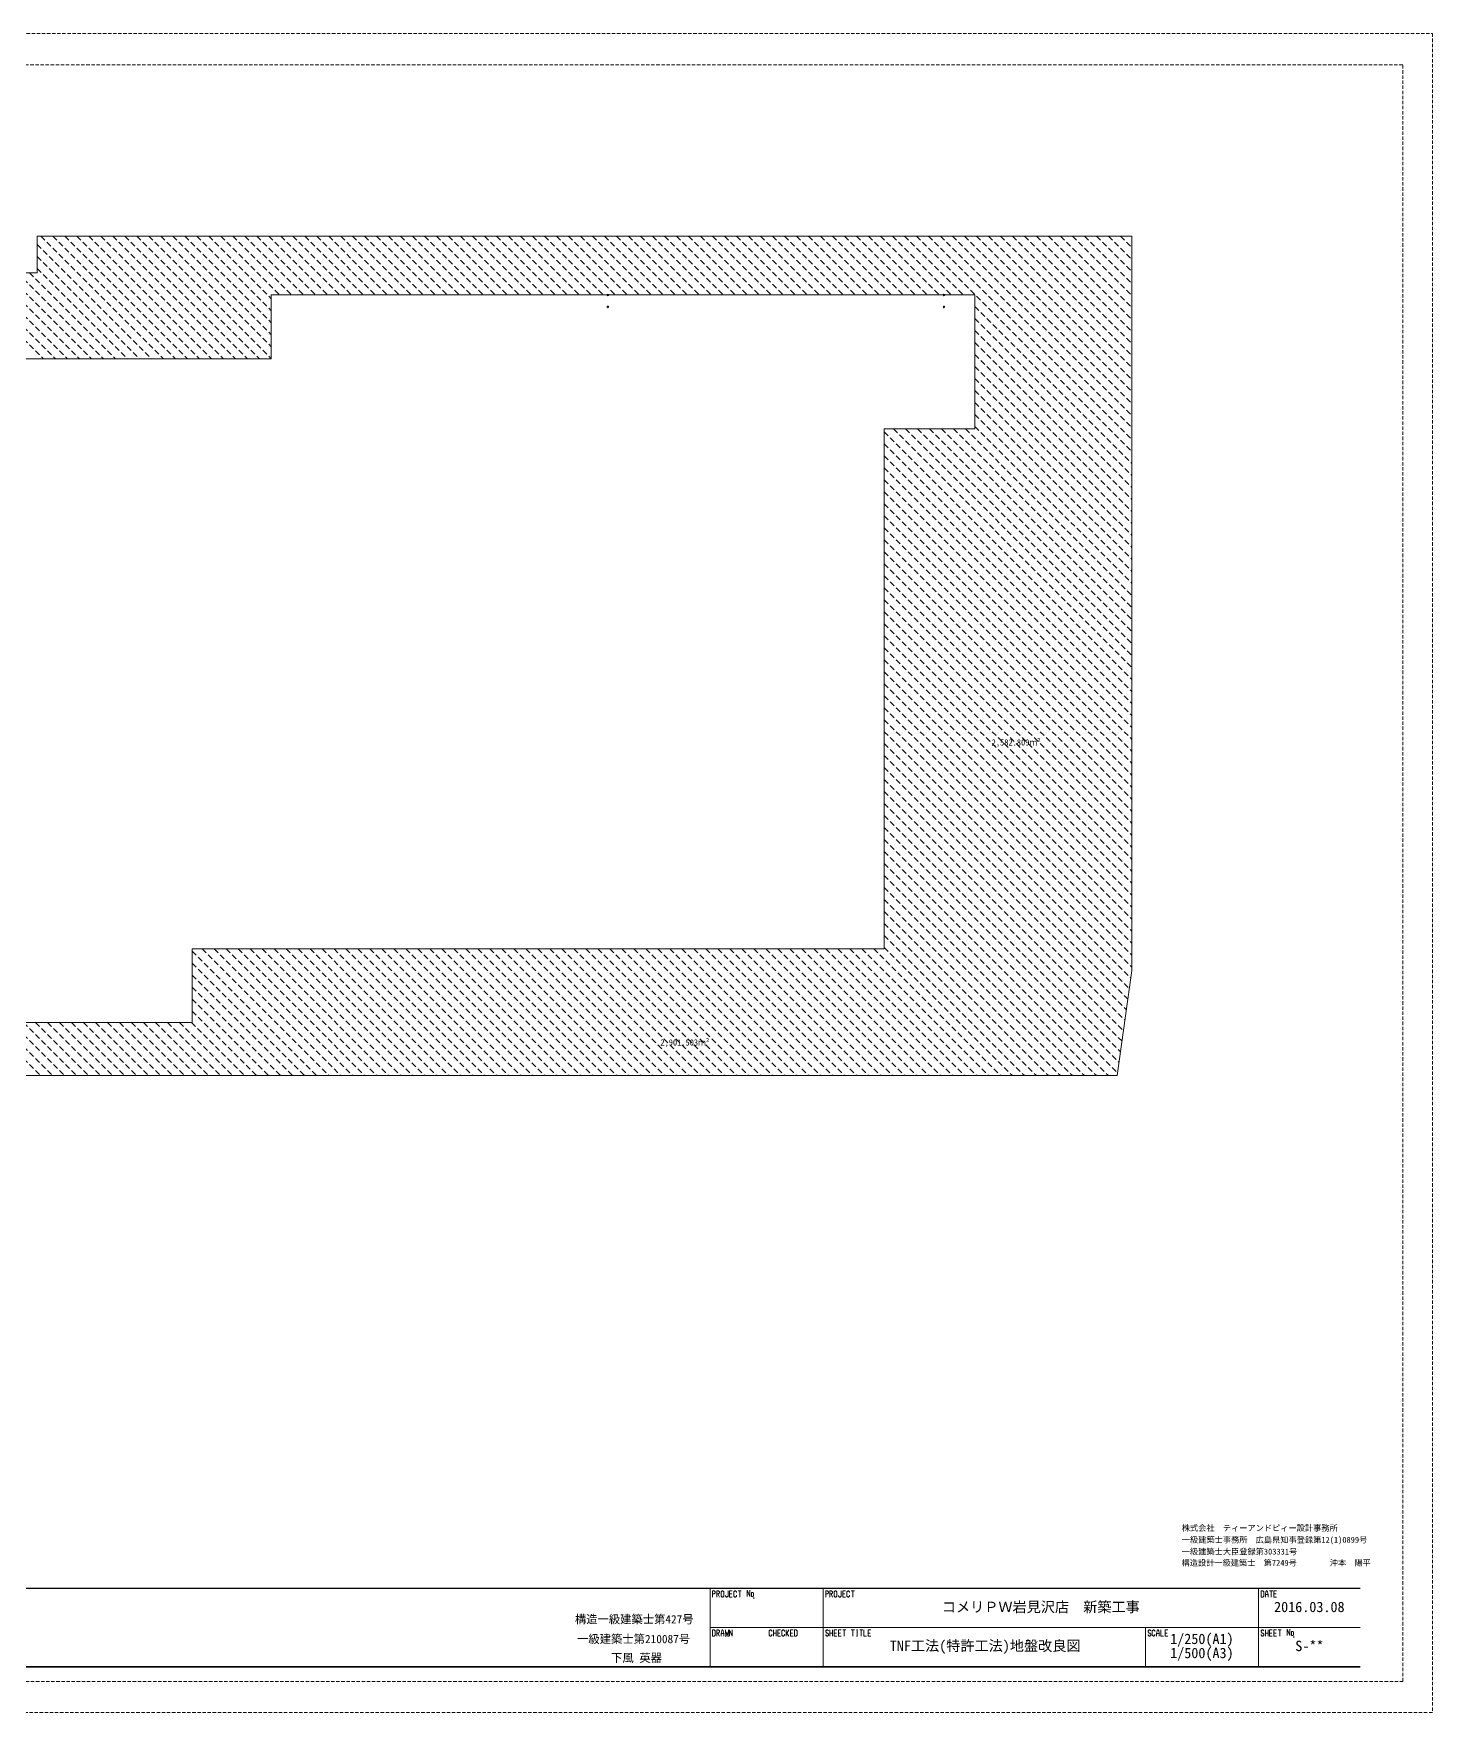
# Model space of a CAD drawing. Units: millimetres at full size, sheet at 1:250. Extents: x -1357173 to 354336, y -75979 to 4293964.
# Drawn here: x -239789 to -116106, y -75979 to 72521 of the extents above; entities that cross this region are included whole.
import ezdxf
from ezdxf.enums import TextEntityAlignment as Align

# ---------------------------------------------------------------- set-up
doc = ezdxf.new("R2010")
doc.units = ezdxf.units.MM
doc.header["$LTSCALE"] = 250
doc.linetypes.add('DASHED1', pattern=[1.8, 1.2, -0.6])
doc.linetypes.add('DASHED2', pattern=[3, 2, -1])
for name, color, linetype, lineweight in [('0-9', 1, 'DASHED2', 18), ('E-E', 1, 'Continuous', 18), ('E-F', 7, 'DASHED1', 9), ('F-0', 2, 'Continuous', 18)]:
    doc.layers.add(name, color=color, linetype=linetype, lineweight=lineweight)
doc.layers.add('2-1', color=7, linetype='Continuous')
doc.layers.add('F-A', color=3, linetype='Continuous')
doc.styles.add('ＭＳ ゴシック', font='')
doc.styles.get('ＭＳ ゴシック').set_extended_font_data('MS Gothic')

msp = doc.modelspace()

# ---------------------------------------------------------------- linework, layer by layer
at = {"layer": '0-9'}
for p, q in [((-239468.3, 53852.7), (-229364.6, 43749.1)), ((-239154, 54599.1), (-228304, 43749.1)), ((-238093.3, 54599.1), (-227243.3, 43749.1)), ((-237032.7, 54599.1), (-226182.7, 43749.1)), ((-235972, 54599.1), (-225122, 43749.1)), ((-234911.3, 54599.1), (-224061.3, 43749.1)), ((-233850.7, 54599.1), (-223000.7, 43749.1)), ((-232790, 54599.1), (-221940, 43749.1)), ((-231729.4, 54599.1), (-220879.4, 43749.1)), ((-230668.7, 54599.1), (-219818.7, 43749.1)), ((-229608, 54599.1), (-218768.3, 43759.3)), ((-228547.4, 54599.1), (-218768.3, 44820)), ((-227486.7, 54599.1), (-218768.3, 45880.7)), ((-226426.1, 54599.1), (-218768.3, 46941.3)), ((-225365.4, 54599.1), (-218768.3, 48002)), ((-224304.7, 54599.1), (-218768.3, 49062.6)), ((-223244.1, 54599.1), (-218059.1, 49414.1)), ((-222183.4, 54599.1), (-216998.4, 49414.1)), ((-221122.8, 54599.1), (-215937.8, 49414.1)), ((-220062.1, 54599.1), (-214877.1, 49414.1)), ((-219001.4, 54599.1), (-213816.4, 49414.1)), ((-217940.8, 54599.1), (-212755.8, 49414.1)), ((-216880.1, 54599.1), (-211695.1, 49414.1)), ((-215819.5, 54599.1), (-210634.5, 49414.1)), ((-214758.8, 54599.1), (-209573.8, 49414.1)), ((-213698.1, 54599.1), (-208513.1, 49414.1)), ((-212637.5, 54599.1), (-207452.5, 49414.1)), ((-211576.8, 54599.1), (-206391.8, 49414.1)), ((-210516.2, 54599.1), (-205331.2, 49414.1)), ((-209455.5, 54599.1), (-204270.5, 49414.1)), ((-208394.8, 54599.1), (-203209.8, 49414.1)), ((-207334.2, 54599.1), (-202149.2, 49414.1)), ((-206273.5, 54599.1), (-201088.5, 49414.1)), ((-205212.9, 54599.1), (-200027.9, 49414.1)), ((-204152.2, 54599.1), (-198967.2, 49414.1)), ((-203091.5, 54599.1), (-197906.5, 49414.1)), ((-202030.9, 54599.1), (-196845.9, 49414.1)), ((-200970.2, 54599.1), (-195785.2, 49414.1)), ((-199909.6, 54599.1), (-194724.6, 49414.1)), ((-198848.9, 54599.1), (-193663.9, 49414.1)), ((-197788.2, 54599.1), (-192603.2, 49414.1)), ((-196727.6, 54599.1), (-191542.6, 49414.1)), ((-195666.9, 54599.1), (-190481.9, 49414.1)), ((-194606.3, 54599.1), (-189421.3, 49414.1)), ((-193545.6, 54599.1), (-188360.6, 49414.1)), ((-192484.9, 54599.1), (-187299.9, 49414.1)), ((-191424.3, 54599.1), (-186239.3, 49414.1)), ((-190363.6, 54599.1), (-185178.6, 49414.1)), ((-189303, 54599.1), (-184118, 49414.1)), ((-188242.3, 54599.1), (-183057.3, 49414.1)), ((-187181.6, 54599.1), (-181996.6, 49414.1)), ((-186121, 54599.1), (-180936, 49414.1)), ((-185060.3, 54599.1), (-179875.3, 49414.1)), ((-183999.7, 54599.1), (-178814.7, 49414.1)), ((-182939, 54599.1), (-177754, 49414.1)), ((-181878.3, 54599.1), (-176693.3, 49414.1)), ((-180817.7, 54599.1), (-175632.7, 49414.1)), ((-179757, 54599.1), (-174572, 49414.1)), ((-178696.4, 54599.1), (-173511.4, 49414.1)), ((-177635.7, 54599.1), (-172450.7, 49414.1)), ((-176575, 54599.1), (-171390, 49414.1)), ((-175514.4, 54599.1), (-170329.4, 49414.1)), ((-174453.7, 54599.1), (-169268.7, 49414.1)), ((-173393.1, 54599.1), (-168208.1, 49414.1)), ((-172332.4, 54599.1), (-167147.4, 49414.1)), ((-171271.7, 54599.1), (-166086.7, 49414.1)), ((-170211.1, 54599.1), (-165026.1, 49414.1)), ((-169150.4, 54599.1), (-163965.4, 49414.1)), ((-168089.8, 54599.1), (-162904.8, 49414.1)), ((-167029.1, 54599.1), (-161844.1, 49414.1)), ((-165968.4, 54599.1), (-160783.4, 49414.1)), ((-164907.8, 54599.1), (-159722.8, 49414.1)), ((-163847.1, 54599.1), (-158662.1, 49414.1)), ((-162786.5, 54599.1), (-157601.5, 49414.1)), ((-161725.8, 54599.1), (-142668.3, 35541.6)), ((-160665.1, 54599.1), (-142668.3, 36602.2)), ((-159604.5, 54599.1), (-142668.3, 37662.9)), ((-158543.8, 54599.1), (-142668.3, 38723.6)), ((-157483.2, 54599.1), (-142668.3, 39784.2)), ((-156422.5, 54599.1), (-142668.3, 40844.9)), ((-155361.8, 54599.1), (-142668.3, 41905.6)), ((-154301.2, 54599.1), (-142668.3, 42966.2)), ((-153240.5, 54599.1), (-142668.3, 44026.9)), ((-152179.9, 54599.1), (-142668.3, 45087.5)), ((-151119.2, 54599.1), (-142668.3, 46148.2)), ((-150058.5, 54599.1), (-142668.3, 47208.9)), ((-148997.9, 54599.1), (-142668.3, 48269.5)), ((-147937.2, 54599.1), (-142668.3, 49330.2)), ((-146876.6, 54599.1), (-142668.3, 50390.8)), ((-145815.9, 54599.1), (-142668.3, 51451.5)), ((-144755.2, 54599.1), (-142668.3, 52512.2)), ((-143694.6, 54599.1), (-142668.3, 53572.8)), ((-239468.3, 52792.1), (-230425.3, 43749.1)), ((-246510.6, 51349.1), (-238910.6, 43749.1)), ((-245449.9, 51349.1), (-237849.9, 43749.1)), ((-244389.3, 51349.1), (-236789.3, 43749.1)), ((-243328.6, 51349.1), (-235728.6, 43749.1)), ((-242267.9, 51349.1), (-234667.9, 43749.1)), ((-241207.3, 51349.1), (-233607.3, 43749.1)), ((-240146.6, 51349.1), (-232546.6, 43749.1)), ((-239468.3, 51731.4), (-231486, 43749.1)), ((-156568.3, 48380.9), (-142668.3, 34480.9)), ((-156568.3, 47320.3), (-142668.3, 33420.3)), ((-156568.3, 46259.6), (-142668.3, 32359.6)), ((-156568.3, 45198.9), (-142668.3, 31298.9)), ((-156568.3, 44138.3), (-142668.3, 30238.3)), ((-156568.3, 43077.6), (-142668.3, 29177.6)), ((-156568.3, 42017), (-142668.3, 28117)), ((-156568.3, 40956.3), (-142668.3, 27056.3)), ((-156568.3, 39895.6), (-142668.3, 25995.6)), ((-156568.3, 38835), (-142668.3, 24935)), ((-164568.3, 37289), (-142668.3, 15389)), ((-163767.7, 37549.1), (-142668.3, 16449.7)), ((-162707, 37549.1), (-142668.3, 17510.4)), ((-161646.4, 37549.1), (-142668.3, 18571)), ((-160585.7, 37549.1), (-142668.3, 19631.7)), ((-159525, 37549.1), (-142668.3, 20692.3)), ((-158464.4, 37549.1), (-142668.3, 21753)), ((-157403.7, 37549.1), (-142668.3, 22813.7)), ((-156568.3, 37774.3), (-142668.3, 23874.3)), ((-164568.3, 36228.4), (-142668.3, 14328.4)), ((-164568.3, 35167.7), (-142668.3, 13267.7)), ((-164568.3, 34107.1), (-142668.3, 12207.1)), ((-164568.3, 33046.4), (-142668.3, 11146.4)), ((-164568.3, 31985.7), (-142668.3, 10085.7)), ((-164568.3, 30925.1), (-142668.3, 9025.1)), ((-164568.3, 29864.4), (-142668.3, 7964.4)), ((-164568.3, 28803.8), (-142668.3, 6903.8)), ((-164568.3, 27743.1), (-142668.3, 5843.1)), ((-164568.3, 26682.4), (-142668.3, 4782.4)), ((-164568.3, 25621.8), (-142668.3, 3721.8)), ((-164568.3, 24561.1), (-142668.3, 2661.1)), ((-164568.3, 23500.5), (-142668.3, 1600.5)), ((-164568.3, 22439.8), (-142668.3, 539.8)), ((-164568.3, 21379.1), (-142668.3, -520.9)), ((-164568.3, 20318.5), (-142668.3, -1581.5)), ((-164568.3, 19257.8), (-142668.3, -2642.2)), ((-164568.3, 18197.2), (-142668.3, -3702.8)), ((-164568.3, 17136.5), (-142668.3, -4763.5)), ((-164568.3, 16075.8), (-142668.3, -5824.2)), ((-164568.3, 15015.2), (-142668.3, -6884.8)), ((-164568.3, 13954.5), (-142668.3, -7945.5)), ((-164568.3, 12893.9), (-142668.3, -9006.1)), ((-164568.3, 11833.2), (-142668.3, -10066.8)), ((-164568.3, 10772.5), (-142763.5, -11032.2)), ((-164568.3, 9711.9), (-142893.6, -11962.8)), ((-164568.3, 8651.2), (-143023.7, -12893.4)), ((-164568.3, 7590.6), (-143153.7, -13824)), ((-164568.3, 6529.9), (-143283.8, -14754.5)), ((-164568.3, 5469.2), (-143413.9, -15685.1)), ((-164568.3, 4408.6), (-143544, -16615.7)), ((-164568.3, 3347.9), (-143674.1, -17546.3)), ((-164568.3, 2287.3), (-143804.2, -18476.9)), ((-164568.3, 1226.6), (-143934.2, -19407.4)), ((-164568.3, 165.9), (-144751.4, -19650.9)), ((-164568.3, -894.7), (-145812.1, -19650.9)), ((-164568.3, -1955.4), (-146872.8, -19650.9)), ((-164568.3, -3016), (-147933.4, -19650.9)), ((-164568.3, -4076.7), (-148994.1, -19650.9)), ((-164568.3, -5137.4), (-150054.7, -19650.9)), ((-164568.3, -6198), (-151115.4, -19650.9)), ((-164568.3, -7258.7), (-152176.1, -19650.9)), ((-225768.3, -8637.6), (-214755, -19650.9)), ((-224894.4, -8450.9), (-213694.4, -19650.9)), ((-223833.7, -8450.9), (-212633.7, -19650.9)), ((-222773, -8450.9), (-211573, -19650.9)), ((-221712.4, -8450.9), (-210512.4, -19650.9)), ((-220651.7, -8450.9), (-209451.7, -19650.9)), ((-219591.1, -8450.9), (-208391.1, -19650.9)), ((-218530.4, -8450.9), (-207330.4, -19650.9)), ((-217469.7, -8450.9), (-206269.7, -19650.9)), ((-216409.1, -8450.9), (-205209.1, -19650.9)), ((-215348.4, -8450.9), (-204148.4, -19650.9)), ((-214287.8, -8450.9), (-203087.8, -19650.9)), ((-213227.1, -8450.9), (-202027.1, -19650.9)), ((-212166.4, -8450.9), (-200966.4, -19650.9)), ((-211105.8, -8450.9), (-199905.8, -19650.9)), ((-210045.1, -8450.9), (-198845.1, -19650.9)), ((-208984.5, -8450.9), (-197784.5, -19650.9)), ((-207923.8, -8450.9), (-196723.8, -19650.9)), ((-206863.1, -8450.9), (-195663.1, -19650.9)), ((-205802.5, -8450.9), (-194602.5, -19650.9)), ((-204741.8, -8450.9), (-193541.8, -19650.9)), ((-203681.2, -8450.9), (-192481.2, -19650.9)), ((-202620.5, -8450.9), (-191420.5, -19650.9)), ((-201559.8, -8450.9), (-190359.8, -19650.9)), ((-200499.2, -8450.9), (-189299.2, -19650.9)), ((-199438.5, -8450.9), (-188238.5, -19650.9)), ((-198377.9, -8450.9), (-187177.9, -19650.9)), ((-197317.2, -8450.9), (-186117.2, -19650.9)), ((-196256.5, -8450.9), (-185056.5, -19650.9)), ((-195195.9, -8450.9), (-183995.9, -19650.9)), ((-194135.2, -8450.9), (-182935.2, -19650.9)), ((-193074.6, -8450.9), (-181874.6, -19650.9)), ((-192013.9, -8450.9), (-180813.9, -19650.9)), ((-190953.2, -8450.9), (-179753.2, -19650.9)), ((-189892.6, -8450.9), (-178692.6, -19650.9)), ((-188831.9, -8450.9), (-177631.9, -19650.9)), ((-187771.3, -8450.9), (-176571.3, -19650.9)), ((-186710.6, -8450.9), (-175510.6, -19650.9)), ((-185649.9, -8450.9), (-174449.9, -19650.9)), ((-184589.3, -8450.9), (-173389.3, -19650.9)), ((-183528.6, -8450.9), (-172328.6, -19650.9)), ((-182467.9, -8450.9), (-171267.9, -19650.9)), ((-181407.3, -8450.9), (-170207.3, -19650.9)), ((-180346.6, -8450.9), (-169146.6, -19650.9)), ((-179286, -8450.9), (-168086, -19650.9)), ((-178225.3, -8450.9), (-167025.3, -19650.9)), ((-177164.6, -8450.9), (-165964.6, -19650.9)), ((-176104, -8450.9), (-164904, -19650.9)), ((-175043.3, -8450.9), (-163843.3, -19650.9)), ((-173982.7, -8450.9), (-162782.7, -19650.9)), ((-172922, -8450.9), (-161722, -19650.9)), ((-171861.3, -8450.9), (-160661.3, -19650.9)), ((-170800.7, -8450.9), (-159600.7, -19650.9)), ((-169740, -8450.9), (-158540, -19650.9)), ((-168679.4, -8450.9), (-157479.4, -19650.9)), ((-167618.7, -8450.9), (-156418.7, -19650.9)), ((-166558, -8450.9), (-155358, -19650.9)), ((-165497.4, -8450.9), (-154297.4, -19650.9)), ((-164568.3, -8319.3), (-153236.7, -19650.9)), ((-225768.3, -9698.3), (-215815.7, -19650.9)), ((-225768.3, -10759), (-216876.3, -19650.9)), ((-225768.3, -11819.6), (-217937, -19650.9)), ((-225768.3, -12880.3), (-218997.7, -19650.9)), ((-225768.3, -13940.9), (-220058.3, -19650.9)), ((-243850.2, -14950.9), (-239150.2, -19650.9)), ((-242789.5, -14950.9), (-238089.5, -19650.9)), ((-241728.9, -14950.9), (-237028.9, -19650.9)), ((-240668.2, -14950.9), (-235968.2, -19650.9)), ((-239607.6, -14950.9), (-234907.6, -19650.9)), ((-238546.9, -14950.9), (-233846.9, -19650.9)), ((-237486.2, -14950.9), (-232786.2, -19650.9)), ((-236425.6, -14950.9), (-231725.6, -19650.9)), ((-235364.9, -14950.9), (-230664.9, -19650.9)), ((-234304.3, -14950.9), (-229604.3, -19650.9)), ((-233243.6, -14950.9), (-228543.6, -19650.9)), ((-232182.9, -14950.9), (-227482.9, -19650.9)), ((-231122.3, -14950.9), (-226422.3, -19650.9)), ((-230061.6, -14950.9), (-225361.6, -19650.9)), ((-229001, -14950.9), (-224301, -19650.9)), ((-227940.3, -14950.9), (-223240.3, -19650.9)), ((-226879.6, -14950.9), (-222179.6, -19650.9)), ((-225819, -14950.9), (-221119, -19650.9))]:
    msp.add_line(p, q, dxfattribs=at)
at = {"layer": '0-9', "linetype": 'Continuous'}
for p, q in [((-164568.3, 37549.1), (-164568.3, -8450.9)), ((-225768.3, -8450.9), (-225768.3, -14950.9)), ((-225768.3, -8450.9), (-164568.3, -8450.9)), ((-225768.3, -14950.9), (-276568.3, -14950.9))]:
    msp.add_line(p, q, dxfattribs=at)
for points in [[(-143968.3, -19650.9), (-142668.3, -10350.9), (-142668.3, 54599.1), (-239468.3, 54599.1), (-239468.3, 51349.1), (-301365, 51349.1), (-303168.3, 43624.4), (-303168.3, -2450.4)], [(-296368.3, 43749.1), (-218768.3, 43749.1), (-218768.3, 49414.1), (-156568.3, 49414.1), (-156568.3, 37549.1), (-164568.3, 37549.1)], [(-312268.3, -2450.4), (-321868.3, -41635.9), (-264293.3, -41635.9), (-264293.3, -19650.9), (-143968.3, -19650.9)]]:
    msp.add_lwpolyline(points, dxfattribs=at)
at = {"layer": 'E-E'}
for centre in [(-189012.5, 49399.1), (-159292.4, 49399.1), (-189012.5, 48349.1), (-159292.4, 48349.1)]:
    msp.add_circle(centre, 75, dxfattribs=at)
at = {"layer": 'E-F'}
for p, q in [((-326355.7, 72521.3), (-116105.7, 72521.3)), ((-116105.7, 72521.3), (-116105.7, -75978.7)), ((-118730.7, 69771.3), (-323730.7, 69771.3)), ((-118730.7, -73228.7), (-118730.7, 69771.3)), ((-323730.7, -73228.7), (-118730.7, -73228.7)), ((-116105.7, -75978.7), (-326355.7, -75978.7))]:
    msp.add_line(p, q, dxfattribs=at)
at = {"layer": 'F-0', "color": 3, "lineweight": 13}
for p, q in [((-319980.7, -64978.7), (-122480.7, -64978.7)), ((-179980.7, -65028.7), (-179980.7, -71928.7)), ((-169980.8, -65028.7), (-169980.8, -71928.7)), ((-131480.7, -71928.7), (-131480.7, -65028.7)), ((-179980.7, -68478.7), (-122480.7, -68478.7)), ((-141480.7, -71928.7), (-141480.7, -68478.7)), ((-319980.7, -71928.7), (-122480.7, -71928.7)), ((-319980.7, -71978.7), (-122480.7, -71978.7))]:
    msp.add_line(p, q, dxfattribs=at)
at = {"layer": 'F-0', "color": 6, "lineweight": 20}
for p, q in [((-319980.7, -65028.7), (-122480.7, -65028.7)), ((-179746.4, -65222.5), (-179605.8, -65222.5)), ((-179746.4, -65222.5), (-179746.4, -65785)), ((-179605.8, -65222.5), (-179512, -65316.2)), ((-179512, -65316.2), (-179512, -65410)), ((-179371.4, -65222.5), (-179230.7, -65222.5)), ((-179371.4, -65222.5), (-179371.4, -65785)), ((-179230.7, -65222.5), (-179137, -65316.2)), ((-179137, -65316.2), (-179137, -65410)), ((-178902.6, -65222.5), (-178996.4, -65316.2)), ((-178996.4, -65316.2), (-178996.4, -65691.2)), ((-178855.7, -65222.5), (-178902.6, -65222.5)), ((-178762, -65316.2), (-178855.7, -65222.5)), ((-178762, -65691.2), (-178762, -65316.2)), ((-178387, -65222.5), (-178387, -65691.2)), ((-178246.4, -65222.5), (-178246.4, -65785)), ((-178012, -65222.5), (-178246.4, -65222.5)), ((-177777.6, -65222.5), (-177871.4, -65316.2)), ((-177871.4, -65316.2), (-177871.4, -65691.2)), ((-177730.8, -65222.5), (-177777.6, -65222.5)), ((-177637, -65316.2), (-177730.8, -65222.5)), ((-177637, -65363.1), (-177637, -65316.2)), ((-177496.4, -65222.5), (-177215.1, -65222.5)), ((-177355.7, -65222.5), (-177355.7, -65785)), ((-176699.5, -65175.6), (-176465.1, -65738.1)), ((-176699.5, -65738.1), (-176699.5, -65175.6)), ((-176465.1, -65738.1), (-176465.1, -65175.6)), ((-169746.4, -65222.5), (-169605.7, -65222.5)), ((-169746.4, -65222.5), (-169746.4, -65785)), ((-169605.7, -65222.5), (-169512, -65316.2)), ((-169512, -65316.2), (-169512, -65410)), ((-169371.4, -65222.5), (-169230.7, -65222.5)), ((-169371.4, -65222.5), (-169371.4, -65785)), ((-169230.7, -65222.5), (-169137, -65316.2)), ((-169137, -65316.2), (-169137, -65410)), ((-168902.6, -65222.5), (-168996.4, -65316.2)), ((-168996.4, -65316.2), (-168996.4, -65691.2)), ((-168855.7, -65222.5), (-168902.6, -65222.5)), ((-168762, -65316.2), (-168855.7, -65222.5)), ((-168762, -65691.2), (-168762, -65316.2)), ((-168387, -65222.5), (-168387, -65691.2)), ((-168246.4, -65222.5), (-168246.4, -65785)), ((-168012, -65222.5), (-168246.4, -65222.5)), ((-167777.6, -65222.5), (-167871.4, -65316.2)), ((-167871.4, -65316.2), (-167871.4, -65691.2)), ((-167730.7, -65222.5), (-167777.6, -65222.5)), ((-167637, -65316.2), (-167730.7, -65222.5)), ((-167637, -65363.1), (-167637, -65316.2)), ((-167496.4, -65222.5), (-167215.1, -65222.5)), ((-167355.7, -65222.5), (-167355.7, -65785)), ((-131246.4, -65222.5), (-131105.7, -65222.5)), ((-131246.4, -65222.5), (-131246.4, -65785)), ((-131105.7, -65222.5), (-131012, -65316.2)), ((-131012, -65316.2), (-131012, -65691.2)), ((-130824.5, -65316.2), (-130871.4, -65550.6)), ((-130777.6, -65222.5), (-130824.5, -65316.2)), ((-130777.6, -65222.5), (-130730.7, -65222.5)), ((-130730.7, -65222.5), (-130683.9, -65316.2)), ((-130683.9, -65316.2), (-130637, -65550.6)), ((-130496.4, -65222.5), (-130215.1, -65222.5)), ((-130355.7, -65222.5), (-130355.7, -65785)), ((-130121.4, -65222.5), (-130121.4, -65785)), ((-129887, -65222.5), (-130121.4, -65222.5)), ((-179605.8, -65503.7), (-179746.4, -65503.7)), ((-179512, -65410), (-179605.8, -65503.7)), ((-179230.7, -65503.7), (-179371.4, -65503.7)), ((-179277.6, -65503.7), (-179137, -65785)), ((-179137, -65410), (-179230.7, -65503.7)), ((-178996.4, -65691.2), (-178902.6, -65785)), ((-178902.6, -65785), (-178855.7, -65785)), ((-178855.7, -65785), (-178762, -65691.2)), ((-178621.4, -65691.2), (-178621.4, -65644.3)), ((-178527.6, -65785), (-178621.4, -65691.2)), ((-178480.7, -65785), (-178527.6, -65785)), ((-178387, -65691.2), (-178480.7, -65785)), ((-178246.4, -65503.7), (-178058.9, -65503.7)), ((-178246.4, -65785), (-178012, -65785)), ((-177871.4, -65691.2), (-177777.6, -65785)), ((-177777.6, -65785), (-177730.8, -65785)), ((-177730.8, -65785), (-177637, -65691.2)), ((-177637, -65691.2), (-177637, -65597.5)), ((-176277.6, -65363.1), (-176324.5, -65410)), ((-176324.5, -65410), (-176324.5, -65691.2)), ((-176324.5, -65691.2), (-176277.6, -65738.1)), ((-176183.9, -65363.1), (-176277.6, -65363.1)), ((-176277.6, -65738.1), (-176183.9, -65738.1)), ((-176137, -65410), (-176183.9, -65363.1)), ((-176183.9, -65738.1), (-176137, -65691.2)), ((-176137, -65691.2), (-176137, -65410)), ((-176090.1, -65831.8), (-176137, -65878.7)), ((-176137, -65831.8), (-176090.1, -65878.7)), ((-176090.1, -65831.8), (-176137, -65831.8)), ((-176137, -65831.8), (-176137, -65878.7)), ((-176137, -65878.7), (-176090.1, -65878.7)), ((-176090.1, -65878.7), (-176090.1, -65831.8)), ((-169605.7, -65503.7), (-169746.4, -65503.7)), ((-169512, -65410), (-169605.7, -65503.7)), ((-169230.7, -65503.7), (-169371.4, -65503.7)), ((-169277.6, -65503.7), (-169137, -65785)), ((-169137, -65410), (-169230.7, -65503.7)), ((-168996.4, -65691.2), (-168902.6, -65785)), ((-168902.6, -65785), (-168855.7, -65785)), ((-168855.7, -65785), (-168762, -65691.2)), ((-168621.4, -65691.2), (-168621.4, -65644.3)), ((-168527.6, -65785), (-168621.4, -65691.2)), ((-168480.7, -65785), (-168527.6, -65785)), ((-168387, -65691.2), (-168480.7, -65785)), ((-168246.4, -65503.7), (-168058.9, -65503.7)), ((-168246.4, -65785), (-168012, -65785)), ((-167871.4, -65691.2), (-167777.6, -65785)), ((-167777.6, -65785), (-167730.7, -65785)), ((-167730.7, -65785), (-167637, -65691.2)), ((-167637, -65691.2), (-167637, -65597.5)), ((-131105.7, -65785), (-131246.4, -65785)), ((-131012, -65691.2), (-131105.7, -65785)), ((-130637, -65550.6), (-130871.4, -65550.6)), ((-130871.4, -65550.6), (-130871.4, -65785)), ((-130637, -65550.6), (-130637, -65785)), ((-130121.4, -65503.7), (-129933.9, -65503.7)), ((-130121.4, -65785), (-129887, -65785)), ((-179746.4, -68672.5), (-179605.8, -68672.5)), ((-179746.4, -68672.5), (-179746.4, -69235)), ((-179605.8, -69235), (-179746.4, -69235)), ((-179605.8, -68672.5), (-179512, -68766.2)), ((-179512, -69141.2), (-179605.8, -69235)), ((-179512, -68766.2), (-179512, -69141.2)), ((-179371.4, -68672.5), (-179230.7, -68672.5)), ((-179371.4, -68672.5), (-179371.4, -69235)), ((-179230.7, -68953.7), (-179371.4, -68953.7)), ((-179277.6, -68953.7), (-179137, -69235)), ((-179230.7, -68672.5), (-179137, -68766.2)), ((-179137, -68860), (-179230.7, -68953.7)), ((-179137, -68766.2), (-179137, -68860)), ((-178949.5, -68766.2), (-178996.4, -69000.6)), ((-178762, -69000.6), (-178996.4, -69000.6)), ((-178996.4, -69000.6), (-178996.4, -69235)), ((-178902.6, -68672.5), (-178949.5, -68766.2)), ((-178902.6, -68672.5), (-178855.7, -68672.5)), ((-178855.7, -68672.5), (-178808.9, -68766.2)), ((-178808.9, -68766.2), (-178762, -69000.6)), ((-178762, -69000.6), (-178762, -69235)), ((-178621.4, -68672.5), (-178574.5, -69281.8)), ((-178574.5, -69281.8), (-178480.7, -68860)), ((-178480.7, -68860), (-178387, -69281.8)), ((-178387, -69281.8), (-178340.1, -68672.5)), ((-178246.4, -68672.5), (-178012, -69235)), ((-178246.4, -69235), (-178246.4, -68672.5)), ((-178012, -69235), (-178012, -68672.5)), ((-174652.6, -68672.5), (-174746.4, -68766.2)), ((-174746.4, -68766.2), (-174746.4, -69141.2)), ((-174746.4, -69141.2), (-174652.6, -69235)), ((-174605.7, -68672.5), (-174652.6, -68672.5)), ((-174652.6, -69235), (-174605.7, -69235)), ((-174512, -68766.2), (-174605.7, -68672.5)), ((-174605.7, -69235), (-174512, -69141.2)), ((-174512, -68813.1), (-174512, -68766.2)), ((-174512, -69141.2), (-174512, -69047.5)), ((-174371.4, -68672.5), (-174371.4, -69235)), ((-174371.4, -68953.7), (-174137, -68953.7)), ((-174137, -68672.5), (-174137, -69235)), ((-173996.4, -68672.5), (-173996.4, -69235)), ((-173762, -68672.5), (-173996.4, -68672.5)), ((-173996.4, -68953.7), (-173808.9, -68953.7)), ((-173996.4, -69235), (-173762, -69235)), ((-173527.6, -68672.5), (-173621.4, -68766.2)), ((-173621.4, -68766.2), (-173621.4, -69141.2)), ((-173621.4, -69141.2), (-173527.6, -69235)), ((-173480.7, -68672.5), (-173527.6, -68672.5)), ((-173527.6, -69235), (-173480.7, -69235)), ((-173387, -68766.2), (-173480.7, -68672.5)), ((-173480.7, -69235), (-173387, -69141.2)), ((-173387, -68813.1), (-173387, -68766.2)), ((-173387, -69141.2), (-173387, -69047.5)), ((-173246.4, -68672.5), (-173246.4, -69235)), ((-173199.5, -68953.7), (-173246.4, -69000.6)), ((-173012, -68672.5), (-173199.5, -68953.7)), ((-173199.5, -68953.7), (-173012, -69235)), ((-172871.4, -68672.5), (-172871.4, -69235)), ((-172637, -68672.5), (-172871.4, -68672.5)), ((-172871.4, -68953.7), (-172683.9, -68953.7)), ((-172871.4, -69235), (-172637, -69235)), ((-172496.4, -68672.5), (-172355.7, -68672.5)), ((-172496.4, -68672.5), (-172496.4, -69235)), ((-172355.7, -69235), (-172496.4, -69235)), ((-172355.7, -68672.5), (-172262, -68766.2)), ((-172262, -69141.2), (-172355.7, -69235)), ((-172262, -68766.2), (-172262, -69141.2)), ((-169652.6, -68672.5), (-169746.4, -68766.2)), ((-169746.4, -68766.2), (-169746.4, -68860)), ((-169746.4, -68860), (-169652.6, -68953.7)), ((-169746.4, -69141.2), (-169746.4, -69094.3)), ((-169652.6, -69235), (-169746.4, -69141.2)), ((-169605.7, -68672.5), (-169652.6, -68672.5)), ((-169652.6, -68953.7), (-169605.7, -68953.7)), ((-169605.7, -69235), (-169652.6, -69235)), ((-169512, -68766.2), (-169605.7, -68672.5)), ((-169605.7, -68953.7), (-169512, -69047.5)), ((-169512, -69141.2), (-169605.7, -69235)), ((-169512, -69047.5), (-169512, -69141.2)), ((-169371.4, -68672.5), (-169371.4, -69235)), ((-169371.4, -68953.7), (-169137, -68953.7)), ((-169137, -68672.5), (-169137, -69235)), ((-168996.4, -68672.5), (-168996.4, -69235)), ((-168762, -68672.5), (-168996.4, -68672.5)), ((-168996.4, -68953.7), (-168808.9, -68953.7)), ((-168996.4, -69235), (-168762, -69235)), ((-168621.4, -68672.5), (-168621.4, -69235)), ((-168387, -68672.5), (-168621.4, -68672.5)), ((-168621.4, -68953.7), (-168433.9, -68953.7)), ((-168621.4, -69235), (-168387, -69235)), ((-168246.4, -68672.5), (-167965.1, -68672.5)), ((-168105.8, -68672.5), (-168105.8, -69235)), ((-167496.4, -68672.5), (-167215.1, -68672.5)), ((-167355.7, -68672.5), (-167355.7, -69235)), ((-167027.6, -68672.5), (-166933.9, -68672.5)), ((-167027.6, -69235), (-166933.9, -69235)), ((-166980.7, -68672.5), (-166980.7, -69235)), ((-166746.4, -68672.5), (-166465.1, -68672.5)), ((-166605.7, -68672.5), (-166605.7, -69235)), ((-166371.4, -68672.5), (-166371.4, -69235)), ((-166371.4, -69235), (-166137, -69235)), ((-165996.4, -68672.5), (-165996.4, -69235)), ((-165762, -68672.5), (-165996.4, -68672.5)), ((-165996.4, -68953.7), (-165808.9, -68953.7)), ((-165996.4, -69235), (-165762, -69235)), ((-141152.6, -68672.5), (-141246.4, -68766.2)), ((-141246.4, -68766.2), (-141246.4, -68860)), ((-141246.4, -68860), (-141152.6, -68953.7)), ((-141246.4, -69141.2), (-141246.4, -69094.3)), ((-141152.6, -69235), (-141246.4, -69141.2)), ((-141105.7, -68672.5), (-141152.6, -68672.5)), ((-141152.6, -68953.7), (-141105.7, -68953.7)), ((-141105.7, -69235), (-141152.6, -69235)), ((-141012, -68766.2), (-141105.7, -68672.5)), ((-141105.7, -68953.7), (-141012, -69047.5)), ((-141012, -69141.2), (-141105.7, -69235)), ((-141012, -69047.5), (-141012, -69141.2)), ((-140777.6, -68672.5), (-140871.4, -68766.2)), ((-140871.4, -68766.2), (-140871.4, -69141.2)), ((-140871.4, -69141.2), (-140777.6, -69235)), ((-140730.7, -68672.5), (-140777.6, -68672.5)), ((-140777.6, -69235), (-140730.7, -69235)), ((-140637, -68766.2), (-140730.7, -68672.5)), ((-140730.7, -69235), (-140637, -69141.2)), ((-140637, -68813.1), (-140637, -68766.2)), ((-140637, -69141.2), (-140637, -69047.5)), ((-140449.5, -68766.2), (-140496.4, -69000.6)), ((-140262, -69000.6), (-140496.4, -69000.6)), ((-140496.4, -69000.6), (-140496.4, -69235)), ((-140402.6, -68672.5), (-140449.5, -68766.2)), ((-140402.6, -68672.5), (-140355.7, -68672.5)), ((-140355.7, -68672.5), (-140308.9, -68766.2)), ((-140308.9, -68766.2), (-140262, -69000.6)), ((-140262, -69000.6), (-140262, -69235)), ((-140121.4, -68672.5), (-140121.4, -69235)), ((-140121.4, -69235), (-139887, -69235)), ((-139746.4, -68672.5), (-139746.4, -69235)), ((-139512, -68672.5), (-139746.4, -68672.5)), ((-139746.4, -68953.7), (-139558.9, -68953.7)), ((-139746.4, -69235), (-139512, -69235)), ((-131152.6, -68672.5), (-131246.4, -68766.2)), ((-131246.4, -68766.2), (-131246.4, -68860)), ((-131246.4, -68860), (-131152.6, -68953.7)), ((-131246.4, -69141.2), (-131246.4, -69094.3)), ((-131152.6, -69235), (-131246.4, -69141.2)), ((-131105.7, -68672.5), (-131152.6, -68672.5)), ((-131152.6, -68953.7), (-131105.7, -68953.7)), ((-131105.7, -69235), (-131152.6, -69235)), ((-131012, -68766.2), (-131105.7, -68672.5)), ((-131105.7, -68953.7), (-131012, -69047.5)), ((-131012, -69141.2), (-131105.7, -69235)), ((-131012, -69047.5), (-131012, -69141.2)), ((-130871.4, -68672.5), (-130871.4, -69235)), ((-130871.4, -68953.7), (-130637, -68953.7)), ((-130637, -68672.5), (-130637, -69235)), ((-130496.4, -68672.5), (-130496.4, -69235)), ((-130262, -68672.5), (-130496.4, -68672.5)), ((-130496.4, -68953.7), (-130308.9, -68953.7)), ((-130496.4, -69235), (-130262, -69235)), ((-130121.4, -68672.5), (-130121.4, -69235)), ((-129887, -68672.5), (-130121.4, -68672.5)), ((-130121.4, -68953.7), (-129933.9, -68953.7)), ((-130121.4, -69235), (-129887, -69235)), ((-129746.4, -68672.5), (-129465.1, -68672.5)), ((-129605.7, -68672.5), (-129605.7, -69235)), ((-128949.5, -68625.6), (-128715.1, -69188.1)), ((-128949.5, -69188.1), (-128949.5, -68625.6)), ((-128715.1, -69188.1), (-128715.1, -68625.6)), ((-128527.6, -68813.1), (-128574.5, -68860)), ((-128574.5, -68860), (-128574.5, -69141.2)), ((-128574.5, -69141.2), (-128527.6, -69188.1)), ((-128433.9, -68813.1), (-128527.6, -68813.1)), ((-128527.6, -69188.1), (-128433.9, -69188.1)), ((-128387, -68860), (-128433.9, -68813.1)), ((-128433.9, -69188.1), (-128387, -69141.2)), ((-128387, -69141.2), (-128387, -68860)), ((-128340.1, -69281.8), (-128387, -69328.7)), ((-128387, -69281.8), (-128340.1, -69328.7)), ((-128340.1, -69281.8), (-128387, -69281.8)), ((-128387, -69281.8), (-128387, -69328.7)), ((-128387, -69328.7), (-128340.1, -69328.7)), ((-128340.1, -69328.7), (-128340.1, -69281.8))]:
    msp.add_line(p, q, dxfattribs=at)

# ---------------------------------------------------------------- texts
at = {"layer": '0-9', "color": 7, "style": 'ＭＳ ゴシック', "width": 0.9}
for s, p in [('2,582.809ｍ²', (-155072.8, 9383.5)), ('2,901.503ｍ²', (-184367.7, -17155.8))]:
    msp.add_text(s, height=549.9, dxfattribs=at).set_placement(p, align=Align.BOTTOM_LEFT)
at = {"layer": '2-1', "style": 'ＭＳ ゴシック'}
for s, p in [('株式会社\u3000ティーアンドピィー設計事務所', (-138268.3, -60083.7)), ('一級建築士事務所\u3000広島県知事登録第12(1)0899号', (-138268.3, -61125.8)), ('一級建築士大臣登録第303331号', (-138268.3, -62167.9)), ('構造設計一級建築士\u3000第7249号\u3000\u3000\u3000\u3000沖本\u3000陽平', (-138284.7, -63163.3))]:
    msp.add_text(s, height=518.7, dxfattribs=at).set_placement(p, align=Align.BOTTOM_LEFT)
at = {"layer": 'F-0', "color": 3, "style": 'ＭＳ ゴシック'}
for s, p in [('コメリＰＷ岩見沢店\u3000新築工事', (-159480.7, -67378.7)), ('2016.03.08', (-130105.7, -67378.7)), ('TNF工法(特許工法)地盤改良図', (-164085.7, -70817.5)), ('1/250(A1)', (-139293.3, -70203.7)), ('S-**', (-128230.7, -70828.7)), ('1/500(A3)', (-139293.3, -71453.7))]:
    msp.add_text(s, height=916.4, dxfattribs=at).set_placement(p, align=Align.BOTTOM_LEFT)
at = {"layer": 'F-A', "style": 'ＭＳ ゴシック'}
for s, p in [('構造一級建築士第427号', (-191925.5, -68323.8)), ('一級建築士第210087号', (-191730.7, -70072.6)), ('下風 英器', (-188727.2, -71737.1))]:
    msp.add_text(s, height=733.1, dxfattribs=at).set_placement(p, align=Align.BOTTOM_LEFT)

doc.saveas('drawing.dxf')
